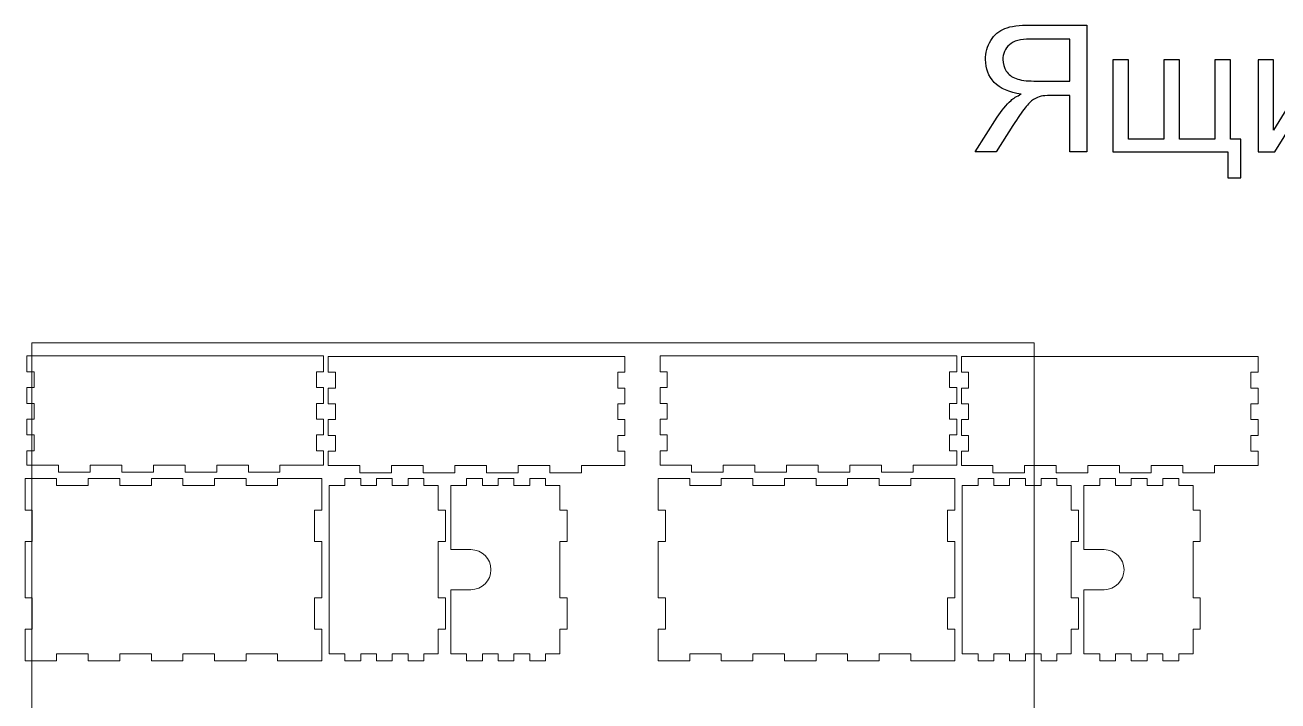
# Model space of a CAD drawing. Header units: centimetres. Extents: x -298 to 0, y -88 to 63.
# Drawn here: x -298 to -235.5, y -54.1 to -20.4 of the extents above; entities that cross this region are included whole.
import ezdxf

# ---------------------------------------------------------------- set-up
doc = ezdxf.new("R2010")
doc.units = ezdxf.units.CM
doc.header["$MEASUREMENT"] = 0
doc.layers.add('layer 1', color=7, linetype='Continuous')

msp = doc.modelspace()

# ---------------------------------------------------------------- linework, layer by layer
at = {"layer": 'layer 1', "color": 250, "lineweight": 20}
msp.add_lwpolyline([(-297.62715, -86.20912), (-247.62715, -86.20912), (-247.62715, -36.20912), (-297.62715, -36.20912), (-297.62715, -86.20912)], close=True, dxfattribs=at)
at = {"layer": 'layer 1', "color": 250}
for points, knots in [([(-245.00198, -26.68232), (-245.00198, -26.68232), (-245.00198, -20.36136), (-245.00198, -20.36136), (-245.00198, -20.36136), (-245.00198, -20.36136), (-247.80345, -20.36136), (-247.80345, -20.36136), (-247.80345, -20.36136), (-248.36698, -20.36136), (-248.79367, -20.41875), (-249.08647, -20.53204), (-249.08647, -20.53204), (-249.37927, -20.64534), (-249.61322, -20.84544), (-249.78831, -21.13236), (-249.78831, -21.13236), (-249.9634, -21.41927), (-250.05168, -21.73708), (-250.05168, -22.08433), (-250.05168, -22.08433), (-250.05168, -22.53309), (-249.90602, -22.91123), (-249.61616, -23.21874), (-249.61616, -23.21874), (-249.3263, -23.52626), (-248.87901, -23.72048), (-248.27281, -23.80434), (-248.27281, -23.80434), (-248.49498, -23.91028), (-248.66272, -24.01622), (-248.77749, -24.11921), (-248.77749, -24.11921), (-249.02173, -24.34286), (-249.25273, -24.62389), (-249.46902, -24.96083), (-249.46902, -24.96083), (-249.46902, -24.96083), (-250.56224, -26.68232), (-250.56224, -26.68232), (-250.56224, -26.68232), (-250.56224, -26.68232), (-249.51758, -26.68232), (-249.51758, -26.68232), (-249.51758, -26.68232), (-249.51758, -26.68232), (-248.68185, -25.36693), (-248.68185, -25.36693), (-248.68185, -25.36693), (-248.43907, -24.98584), (-248.2375, -24.69599), (-248.08006, -24.49441), (-248.08006, -24.49441), (-247.92115, -24.29283), (-247.7799, -24.15306), (-247.65484, -24.07213), (-247.65484, -24.07213), (-247.53124, -23.99268), (-247.40324, -23.93677), (-247.27376, -23.9044), (-247.27376, -23.9044), (-247.17959, -23.88527), (-247.0251, -23.87497), (-246.80881, -23.87497), (-246.80881, -23.87497), (-246.80881, -23.87497), (-245.84065, -23.87497), (-245.84065, -23.87497), (-245.84065, -23.87497), (-245.84065, -23.87497), (-245.84065, -26.68232), (-245.84065, -26.68232), (-245.84065, -26.68232), (-245.84065, -26.68232), (-245.00198, -26.68232), (-245.00198, -26.68232)], [0, 0, 0, 0, 0.05, 0.05, 0.05, 0.05, 0.1, 0.1, 0.1, 0.1, 0.15, 0.15, 0.15, 0.15, 0.2, 0.2, 0.2, 0.2, 0.25, 0.25, 0.25, 0.25, 0.3, 0.3, 0.3, 0.3, 0.35, 0.35, 0.35, 0.35, 0.4, 0.4, 0.4, 0.4, 0.45, 0.45, 0.45, 0.45, 0.5, 0.5, 0.5, 0.5, 0.55, 0.55, 0.55, 0.55, 0.6, 0.6, 0.6, 0.6, 0.65, 0.65, 0.65, 0.65, 0.7, 0.7, 0.7, 0.7, 0.75, 0.75, 0.75, 0.75, 0.8, 0.8, 0.8, 0.8, 0.85, 0.85, 0.85, 0.85, 0.9, 0.9, 0.9, 0.9, 1, 1, 1, 1]), ([(-245.84065, -23.15106), (-245.84065, -23.15106), (-247.63571, -23.15106), (-247.63571, -23.15106), (-247.63571, -23.15106), (-248.01826, -23.15106), (-248.31548, -23.11133), (-248.5303, -23.03188), (-248.5303, -23.03188), (-248.74512, -22.9539), (-248.90844, -22.82736), (-249.01879, -22.65227), (-249.01879, -22.65227), (-249.13061, -22.47865), (-249.18652, -22.29032), (-249.18652, -22.0858), (-249.18652, -22.0858), (-249.18652, -21.78711), (-249.07911, -21.53992), (-248.86282, -21.34717), (-248.86282, -21.34717), (-248.64653, -21.15443), (-248.30518, -21.05879), (-247.83876, -21.05879), (-247.83876, -21.05879), (-247.83876, -21.05879), (-245.84065, -21.05879), (-245.84065, -21.05879), (-245.84065, -21.05879), (-245.84065, -21.05879), (-245.84065, -23.15106), (-245.84065, -23.15106)], [0, 0, 0, 0, 0.11111111, 0.11111111, 0.11111111, 0.11111111, 0.22222222, 0.22222222, 0.22222222, 0.22222222, 0.33333333, 0.33333333, 0.33333333, 0.33333333, 0.44444444, 0.44444444, 0.44444444, 0.44444444, 0.55555556, 0.55555556, 0.55555556, 0.55555556, 0.66666667, 0.66666667, 0.66666667, 0.66666667, 0.77777778, 0.77777778, 0.77777778, 0.77777778, 1, 1, 1, 1]), ([(-243.69394, -22.10051), (-243.69394, -22.10051), (-242.91706, -22.10051), (-242.91706, -22.10051), (-242.91706, -22.10051), (-242.91706, -22.10051), (-242.91706, -26.04669), (-242.91706, -26.04669), (-242.91706, -26.04669), (-242.91706, -26.04669), (-241.15143, -26.04669), (-241.15143, -26.04669), (-241.15143, -26.04669), (-241.15143, -26.04669), (-241.15143, -22.10051), (-241.15143, -22.10051), (-241.15143, -22.10051), (-241.15143, -22.10051), (-240.37455, -22.10051), (-240.37455, -22.10051), (-240.37455, -22.10051), (-240.37455, -22.10051), (-240.37455, -26.04669), (-240.37455, -26.04669), (-240.37455, -26.04669), (-240.37455, -26.04669), (-238.60892, -26.04669), (-238.60892, -26.04669), (-238.60892, -26.04669), (-238.60892, -26.04669), (-238.60892, -22.10051), (-238.60892, -22.10051), (-238.60892, -22.10051), (-238.60892, -22.10051), (-237.83205, -22.10051), (-237.83205, -22.10051), (-237.83205, -22.10051), (-237.83205, -22.10051), (-237.83205, -26.04669), (-237.83205, -26.04669), (-237.83205, -26.04669), (-237.83205, -26.04669), (-237.32001, -26.04669), (-237.32001, -26.04669), (-237.32001, -26.04669), (-237.32001, -26.04669), (-237.32001, -27.98006), (-237.32001, -27.98006), (-237.32001, -27.98006), (-237.32001, -27.98006), (-237.96447, -27.98006), (-237.96447, -27.98006), (-237.96447, -27.98006), (-237.96447, -27.98006), (-237.96447, -26.68232), (-237.96447, -26.68232), (-237.96447, -26.68232), (-237.96447, -26.68232), (-243.69394, -26.68232), (-243.69394, -26.68232), (-243.69394, -26.68232), (-243.69394, -26.68232), (-243.69394, -22.10051), (-243.69394, -22.10051)], [0, 0, 0, 0, 0.05882353, 0.05882353, 0.05882353, 0.05882353, 0.11764706, 0.11764706, 0.11764706, 0.11764706, 0.17647059, 0.17647059, 0.17647059, 0.17647059, 0.23529412, 0.23529412, 0.23529412, 0.23529412, 0.29411765, 0.29411765, 0.29411765, 0.29411765, 0.35294118, 0.35294118, 0.35294118, 0.35294118, 0.41176471, 0.41176471, 0.41176471, 0.41176471, 0.47058824, 0.47058824, 0.47058824, 0.47058824, 0.52941176, 0.52941176, 0.52941176, 0.52941176, 0.58823529, 0.58823529, 0.58823529, 0.58823529, 0.64705882, 0.64705882, 0.64705882, 0.64705882, 0.70588235, 0.70588235, 0.70588235, 0.70588235, 0.76470588, 0.76470588, 0.76470588, 0.76470588, 0.82352941, 0.82352941, 0.82352941, 0.82352941, 0.88235294, 0.88235294, 0.88235294, 0.88235294, 1, 1, 1, 1]), ([(-236.45632, -22.10051), (-236.45632, -22.10051), (-235.67944, -22.10051), (-235.67944, -22.10051), (-235.67944, -22.10051), (-235.67944, -22.10051), (-235.67944, -25.59499), (-235.67944, -25.59499), (-235.67944, -25.59499), (-235.67944, -25.59499), (-233.52096, -22.10051), (-233.52096, -22.10051), (-233.52096, -22.10051), (-233.52096, -22.10051), (-232.6867, -22.10051), (-232.6867, -22.10051), (-232.6867, -22.10051), (-232.6867, -22.10051), (-232.6867, -26.68232), (-232.6867, -26.68232), (-232.6867, -26.68232), (-232.6867, -26.68232), (-233.46358, -26.68232), (-233.46358, -26.68232), (-233.46358, -26.68232), (-233.46358, -26.68232), (-233.46358, -23.20991), (-233.46358, -23.20991), (-233.46358, -23.20991), (-233.46358, -23.20991), (-235.61912, -26.68232), (-235.61912, -26.68232), (-235.61912, -26.68232), (-235.61912, -26.68232), (-236.45632, -26.68232), (-236.45632, -26.68232), (-236.45632, -26.68232), (-236.45632, -26.68232), (-236.45632, -22.10051), (-236.45632, -22.10051)], [0, 0, 0, 0, 0.09090909, 0.09090909, 0.09090909, 0.09090909, 0.18181818, 0.18181818, 0.18181818, 0.18181818, 0.27272727, 0.27272727, 0.27272727, 0.27272727, 0.36363636, 0.36363636, 0.36363636, 0.36363636, 0.45454545, 0.45454545, 0.45454545, 0.45454545, 0.54545455, 0.54545455, 0.54545455, 0.54545455, 0.63636364, 0.63636364, 0.63636364, 0.63636364, 0.72727273, 0.72727273, 0.72727273, 0.72727273, 0.81818182, 0.81818182, 0.81818182, 0.81818182, 1, 1, 1, 1])]:
    msp.add_open_spline(points, degree=3, knots=knots, dxfattribs=at)
at = {"layer": 'layer 1', "lineweight": 15}
for points in [[(-283.07265, -36.86525), (-283.07265, -36.86525), (-297.87265, -36.86525), (-297.87265, -36.86525)], [(-297.87265, -36.86525), (-297.87265, -36.86525), (-297.87265, -37.65275), (-297.87265, -37.65275)], [(-283.07265, -37.65275), (-283.07265, -37.65275), (-283.07265, -36.86525), (-283.07265, -36.86525)], [(-251.48803, -36.86525), (-251.48803, -36.86525), (-266.28803, -36.86525), (-266.28803, -36.86525)], [(-266.28803, -36.86525), (-266.28803, -36.86525), (-266.28803, -37.65275), (-266.28803, -37.65275)], [(-251.48803, -37.65275), (-251.48803, -37.65275), (-251.48803, -36.86525), (-251.48803, -36.86525)], [(-268.03914, -36.88862), (-268.03914, -36.88862), (-282.83914, -36.88862), (-282.83914, -36.88862)], [(-282.83914, -36.88862), (-282.83914, -36.88862), (-282.83914, -37.67612), (-282.83914, -37.67612)], [(-268.03914, -37.67612), (-268.03914, -37.67612), (-268.03914, -36.88862), (-268.03914, -36.88862)], [(-236.45452, -36.88862), (-236.45452, -36.88862), (-251.25452, -36.88862), (-251.25452, -36.88862)], [(-251.25452, -36.88862), (-251.25452, -36.88862), (-251.25452, -37.67612), (-251.25452, -37.67612)], [(-236.45452, -37.67612), (-236.45452, -37.67612), (-236.45452, -36.88862), (-236.45452, -36.88862)], [(-297.87265, -37.65275), (-297.87265, -37.65275), (-297.51265, -37.65275), (-297.51265, -37.65275)], [(-297.51265, -37.65275), (-297.51265, -37.65275), (-297.51265, -38.44025), (-297.51265, -38.44025)], [(-283.43265, -38.44025), (-283.43265, -38.44025), (-283.43265, -37.65275), (-283.43265, -37.65275)], [(-283.43265, -37.65275), (-283.43265, -37.65275), (-283.07265, -37.65275), (-283.07265, -37.65275)], [(-282.83914, -37.67612), (-282.83914, -37.67612), (-282.47914, -37.67612), (-282.47914, -37.67612)], [(-282.47914, -37.67612), (-282.47914, -37.67612), (-282.47914, -38.46362), (-282.47914, -38.46362)], [(-268.39914, -38.46362), (-268.39914, -38.46362), (-268.39914, -37.67612), (-268.39914, -37.67612)], [(-268.39914, -37.67612), (-268.39914, -37.67612), (-268.03914, -37.67612), (-268.03914, -37.67612)], [(-266.28803, -37.65275), (-266.28803, -37.65275), (-265.92803, -37.65275), (-265.92803, -37.65275)], [(-265.92803, -37.65275), (-265.92803, -37.65275), (-265.92803, -38.44025), (-265.92803, -38.44025)], [(-251.84803, -38.44025), (-251.84803, -38.44025), (-251.84803, -37.65275), (-251.84803, -37.65275)], [(-251.84803, -37.65275), (-251.84803, -37.65275), (-251.48803, -37.65275), (-251.48803, -37.65275)], [(-251.25452, -37.67612), (-251.25452, -37.67612), (-250.89452, -37.67612), (-250.89452, -37.67612)], [(-250.89452, -37.67612), (-250.89452, -37.67612), (-250.89452, -38.46362), (-250.89452, -38.46362)], [(-236.81452, -38.46362), (-236.81452, -38.46362), (-236.81452, -37.67612), (-236.81452, -37.67612)], [(-236.81452, -37.67612), (-236.81452, -37.67612), (-236.45452, -37.67612), (-236.45452, -37.67612)], [(-297.51265, -38.44025), (-297.51265, -38.44025), (-297.87265, -38.44025), (-297.87265, -38.44025)], [(-297.87265, -38.44025), (-297.87265, -38.44025), (-297.87265, -39.22775), (-297.87265, -39.22775)], [(-283.07265, -38.44025), (-283.07265, -38.44025), (-283.43265, -38.44025), (-283.43265, -38.44025)], [(-283.07265, -39.22775), (-283.07265, -39.22775), (-283.07265, -38.44025), (-283.07265, -38.44025)], [(-282.47914, -38.46362), (-282.47914, -38.46362), (-282.83914, -38.46362), (-282.83914, -38.46362)], [(-282.83914, -38.46362), (-282.83914, -38.46362), (-282.83914, -39.25112), (-282.83914, -39.25112)], [(-268.03914, -38.46362), (-268.03914, -38.46362), (-268.39914, -38.46362), (-268.39914, -38.46362)], [(-268.03914, -39.25112), (-268.03914, -39.25112), (-268.03914, -38.46362), (-268.03914, -38.46362)], [(-265.92803, -38.44025), (-265.92803, -38.44025), (-266.28803, -38.44025), (-266.28803, -38.44025)], [(-266.28803, -38.44025), (-266.28803, -38.44025), (-266.28803, -39.22775), (-266.28803, -39.22775)], [(-251.48803, -38.44025), (-251.48803, -38.44025), (-251.84803, -38.44025), (-251.84803, -38.44025)], [(-251.48803, -39.22775), (-251.48803, -39.22775), (-251.48803, -38.44025), (-251.48803, -38.44025)], [(-250.89452, -38.46362), (-250.89452, -38.46362), (-251.25452, -38.46362), (-251.25452, -38.46362)], [(-251.25452, -38.46362), (-251.25452, -38.46362), (-251.25452, -39.25112), (-251.25452, -39.25112)], [(-236.45452, -38.46362), (-236.45452, -38.46362), (-236.81452, -38.46362), (-236.81452, -38.46362)], [(-236.45452, -39.25112), (-236.45452, -39.25112), (-236.45452, -38.46362), (-236.45452, -38.46362)], [(-297.87265, -39.22775), (-297.87265, -39.22775), (-297.51265, -39.22775), (-297.51265, -39.22775)], [(-297.51265, -39.22775), (-297.51265, -39.22775), (-297.51265, -40.01525), (-297.51265, -40.01525)], [(-283.43265, -40.01525), (-283.43265, -40.01525), (-283.43265, -39.22775), (-283.43265, -39.22775)], [(-283.43265, -39.22775), (-283.43265, -39.22775), (-283.07265, -39.22775), (-283.07265, -39.22775)], [(-282.83914, -39.25112), (-282.83914, -39.25112), (-282.47914, -39.25112), (-282.47914, -39.25112)], [(-282.47914, -39.25112), (-282.47914, -39.25112), (-282.47914, -40.03862), (-282.47914, -40.03862)], [(-268.39914, -40.03862), (-268.39914, -40.03862), (-268.39914, -39.25112), (-268.39914, -39.25112)], [(-268.39914, -39.25112), (-268.39914, -39.25112), (-268.03914, -39.25112), (-268.03914, -39.25112)], [(-266.28803, -39.22775), (-266.28803, -39.22775), (-265.92803, -39.22775), (-265.92803, -39.22775)], [(-265.92803, -39.22775), (-265.92803, -39.22775), (-265.92803, -40.01525), (-265.92803, -40.01525)], [(-251.84803, -40.01525), (-251.84803, -40.01525), (-251.84803, -39.22775), (-251.84803, -39.22775)], [(-251.84803, -39.22775), (-251.84803, -39.22775), (-251.48803, -39.22775), (-251.48803, -39.22775)], [(-251.25452, -39.25112), (-251.25452, -39.25112), (-250.89452, -39.25112), (-250.89452, -39.25112)], [(-250.89452, -39.25112), (-250.89452, -39.25112), (-250.89452, -40.03862), (-250.89452, -40.03862)], [(-236.81452, -40.03862), (-236.81452, -40.03862), (-236.81452, -39.25112), (-236.81452, -39.25112)], [(-236.81452, -39.25112), (-236.81452, -39.25112), (-236.45452, -39.25112), (-236.45452, -39.25112)], [(-297.51265, -40.01525), (-297.51265, -40.01525), (-297.87265, -40.01525), (-297.87265, -40.01525)], [(-297.87265, -40.01525), (-297.87265, -40.01525), (-297.87265, -40.80275), (-297.87265, -40.80275)], [(-283.07265, -40.01525), (-283.07265, -40.01525), (-283.43265, -40.01525), (-283.43265, -40.01525)], [(-283.07265, -40.80275), (-283.07265, -40.80275), (-283.07265, -40.01525), (-283.07265, -40.01525)], [(-282.47914, -40.03862), (-282.47914, -40.03862), (-282.83914, -40.03862), (-282.83914, -40.03862)], [(-282.83914, -40.03862), (-282.83914, -40.03862), (-282.83914, -40.82612), (-282.83914, -40.82612)], [(-268.03914, -40.03862), (-268.03914, -40.03862), (-268.39914, -40.03862), (-268.39914, -40.03862)], [(-268.03914, -40.82612), (-268.03914, -40.82612), (-268.03914, -40.03862), (-268.03914, -40.03862)], [(-265.92803, -40.01525), (-265.92803, -40.01525), (-266.28803, -40.01525), (-266.28803, -40.01525)], [(-266.28803, -40.01525), (-266.28803, -40.01525), (-266.28803, -40.80275), (-266.28803, -40.80275)], [(-251.48803, -40.01525), (-251.48803, -40.01525), (-251.84803, -40.01525), (-251.84803, -40.01525)], [(-251.48803, -40.80275), (-251.48803, -40.80275), (-251.48803, -40.01525), (-251.48803, -40.01525)], [(-250.89452, -40.03862), (-250.89452, -40.03862), (-251.25452, -40.03862), (-251.25452, -40.03862)], [(-251.25452, -40.03862), (-251.25452, -40.03862), (-251.25452, -40.82612), (-251.25452, -40.82612)], [(-236.45452, -40.03862), (-236.45452, -40.03862), (-236.81452, -40.03862), (-236.81452, -40.03862)], [(-236.45452, -40.82612), (-236.45452, -40.82612), (-236.45452, -40.03862), (-236.45452, -40.03862)], [(-297.87265, -40.80275), (-297.87265, -40.80275), (-297.51265, -40.80275), (-297.51265, -40.80275)], [(-297.51265, -40.80275), (-297.51265, -40.80275), (-297.51265, -41.59025), (-297.51265, -41.59025)], [(-283.43265, -41.59025), (-283.43265, -41.59025), (-283.43265, -40.80275), (-283.43265, -40.80275)], [(-283.43265, -40.80275), (-283.43265, -40.80275), (-283.07265, -40.80275), (-283.07265, -40.80275)], [(-282.83914, -40.82612), (-282.83914, -40.82612), (-282.47914, -40.82612), (-282.47914, -40.82612)], [(-282.47914, -40.82612), (-282.47914, -40.82612), (-282.47914, -41.61362), (-282.47914, -41.61362)], [(-268.39914, -41.61362), (-268.39914, -41.61362), (-268.39914, -40.82612), (-268.39914, -40.82612)], [(-268.39914, -40.82612), (-268.39914, -40.82612), (-268.03914, -40.82612), (-268.03914, -40.82612)], [(-266.28803, -40.80275), (-266.28803, -40.80275), (-265.92803, -40.80275), (-265.92803, -40.80275)], [(-265.92803, -40.80275), (-265.92803, -40.80275), (-265.92803, -41.59025), (-265.92803, -41.59025)], [(-251.84803, -41.59025), (-251.84803, -41.59025), (-251.84803, -40.80275), (-251.84803, -40.80275)], [(-251.84803, -40.80275), (-251.84803, -40.80275), (-251.48803, -40.80275), (-251.48803, -40.80275)], [(-251.25452, -40.82612), (-251.25452, -40.82612), (-250.89452, -40.82612), (-250.89452, -40.82612)], [(-250.89452, -40.82612), (-250.89452, -40.82612), (-250.89452, -41.61362), (-250.89452, -41.61362)], [(-236.81452, -41.61362), (-236.81452, -41.61362), (-236.81452, -40.82612), (-236.81452, -40.82612)], [(-236.81452, -40.82612), (-236.81452, -40.82612), (-236.45452, -40.82612), (-236.45452, -40.82612)], [(-297.51265, -41.59025), (-297.51265, -41.59025), (-297.87265, -41.59025), (-297.87265, -41.59025)], [(-297.87265, -41.59025), (-297.87265, -41.59025), (-297.87265, -42.30525), (-297.87265, -42.30525)], [(-283.07265, -41.59025), (-283.07265, -41.59025), (-283.43265, -41.59025), (-283.43265, -41.59025)], [(-283.07265, -42.30525), (-283.07265, -42.30525), (-283.07265, -41.59025), (-283.07265, -41.59025)], [(-282.47914, -41.61362), (-282.47914, -41.61362), (-282.83914, -41.61362), (-282.83914, -41.61362)], [(-282.83914, -41.61362), (-282.83914, -41.61362), (-282.83914, -42.32862), (-282.83914, -42.32862)], [(-268.03914, -41.61362), (-268.03914, -41.61362), (-268.39914, -41.61362), (-268.39914, -41.61362)], [(-268.03914, -42.32862), (-268.03914, -42.32862), (-268.03914, -41.61362), (-268.03914, -41.61362)], [(-265.92803, -41.59025), (-265.92803, -41.59025), (-266.28803, -41.59025), (-266.28803, -41.59025)], [(-266.28803, -41.59025), (-266.28803, -41.59025), (-266.28803, -42.30525), (-266.28803, -42.30525)], [(-251.48803, -41.59025), (-251.48803, -41.59025), (-251.84803, -41.59025), (-251.84803, -41.59025)], [(-251.48803, -42.30525), (-251.48803, -42.30525), (-251.48803, -41.59025), (-251.48803, -41.59025)], [(-250.89452, -41.61362), (-250.89452, -41.61362), (-251.25452, -41.61362), (-251.25452, -41.61362)], [(-251.25452, -41.61362), (-251.25452, -41.61362), (-251.25452, -42.32862), (-251.25452, -42.32862)], [(-236.45452, -41.61362), (-236.45452, -41.61362), (-236.81452, -41.61362), (-236.81452, -41.61362)], [(-236.45452, -42.32862), (-236.45452, -42.32862), (-236.45452, -41.61362), (-236.45452, -41.61362)], [(-297.87265, -42.30525), (-297.87265, -42.30525), (-296.29765, -42.30525), (-296.29765, -42.30525)], [(-296.29765, -42.30525), (-296.29765, -42.30525), (-296.29765, -42.66525), (-296.29765, -42.66525)], [(-294.72265, -42.66525), (-294.72265, -42.66525), (-294.72265, -42.30525), (-294.72265, -42.30525)], [(-294.72265, -42.30525), (-294.72265, -42.30525), (-293.13965, -42.30525), (-293.13965, -42.30525)], [(-293.13965, -42.30525), (-293.13965, -42.30525), (-293.13965, -42.66525), (-293.13965, -42.66525)], [(-291.56465, -42.66525), (-291.56465, -42.66525), (-291.56465, -42.30525), (-291.56465, -42.30525)], [(-291.56465, -42.30525), (-291.56465, -42.30525), (-289.98165, -42.30525), (-289.98165, -42.30525)], [(-289.98165, -42.30525), (-289.98165, -42.30525), (-289.98165, -42.66525), (-289.98165, -42.66525)], [(-288.40665, -42.66525), (-288.40665, -42.66525), (-288.40665, -42.30525), (-288.40665, -42.30525)], [(-288.40665, -42.30525), (-288.40665, -42.30525), (-286.82365, -42.30525), (-286.82365, -42.30525)], [(-286.82365, -42.30525), (-286.82365, -42.30525), (-286.82365, -42.66525), (-286.82365, -42.66525)], [(-285.24865, -42.66525), (-285.24865, -42.66525), (-285.24865, -42.30525), (-285.24865, -42.30525)], [(-285.24865, -42.30525), (-285.24865, -42.30525), (-283.07265, -42.30525), (-283.07265, -42.30525)], [(-282.83914, -42.32862), (-282.83914, -42.32862), (-281.26414, -42.32862), (-281.26414, -42.32862)], [(-281.26414, -42.32862), (-281.26414, -42.32862), (-281.26414, -42.68862), (-281.26414, -42.68862)], [(-279.68914, -42.68862), (-279.68914, -42.68862), (-279.68914, -42.32862), (-279.68914, -42.32862)], [(-279.68914, -42.32862), (-279.68914, -42.32862), (-278.10614, -42.32862), (-278.10614, -42.32862)], [(-278.10614, -42.32862), (-278.10614, -42.32862), (-278.10614, -42.68862), (-278.10614, -42.68862)], [(-276.53114, -42.68862), (-276.53114, -42.68862), (-276.53114, -42.32862), (-276.53114, -42.32862)], [(-276.53114, -42.32862), (-276.53114, -42.32862), (-274.94814, -42.32862), (-274.94814, -42.32862)], [(-274.94814, -42.32862), (-274.94814, -42.32862), (-274.94814, -42.68862), (-274.94814, -42.68862)], [(-273.37314, -42.68862), (-273.37314, -42.68862), (-273.37314, -42.32862), (-273.37314, -42.32862)], [(-273.37314, -42.32862), (-273.37314, -42.32862), (-271.79014, -42.32862), (-271.79014, -42.32862)], [(-271.79014, -42.32862), (-271.79014, -42.32862), (-271.79014, -42.68862), (-271.79014, -42.68862)], [(-270.21514, -42.68862), (-270.21514, -42.68862), (-270.21514, -42.32862), (-270.21514, -42.32862)], [(-270.21514, -42.32862), (-270.21514, -42.32862), (-268.03914, -42.32862), (-268.03914, -42.32862)], [(-266.28803, -42.30525), (-266.28803, -42.30525), (-264.71303, -42.30525), (-264.71303, -42.30525)], [(-264.71303, -42.30525), (-264.71303, -42.30525), (-264.71303, -42.66525), (-264.71303, -42.66525)], [(-263.13803, -42.66525), (-263.13803, -42.66525), (-263.13803, -42.30525), (-263.13803, -42.30525)], [(-263.13803, -42.30525), (-263.13803, -42.30525), (-261.55503, -42.30525), (-261.55503, -42.30525)], [(-261.55503, -42.30525), (-261.55503, -42.30525), (-261.55503, -42.66525), (-261.55503, -42.66525)], [(-259.98003, -42.66525), (-259.98003, -42.66525), (-259.98003, -42.30525), (-259.98003, -42.30525)], [(-259.98003, -42.30525), (-259.98003, -42.30525), (-258.39703, -42.30525), (-258.39703, -42.30525)], [(-258.39703, -42.30525), (-258.39703, -42.30525), (-258.39703, -42.66525), (-258.39703, -42.66525)], [(-256.82203, -42.66525), (-256.82203, -42.66525), (-256.82203, -42.30525), (-256.82203, -42.30525)], [(-256.82203, -42.30525), (-256.82203, -42.30525), (-255.23903, -42.30525), (-255.23903, -42.30525)], [(-255.23903, -42.30525), (-255.23903, -42.30525), (-255.23903, -42.66525), (-255.23903, -42.66525)], [(-253.66403, -42.66525), (-253.66403, -42.66525), (-253.66403, -42.30525), (-253.66403, -42.30525)], [(-253.66403, -42.30525), (-253.66403, -42.30525), (-251.48803, -42.30525), (-251.48803, -42.30525)], [(-251.25452, -42.32862), (-251.25452, -42.32862), (-249.67952, -42.32862), (-249.67952, -42.32862)], [(-249.67952, -42.32862), (-249.67952, -42.32862), (-249.67952, -42.68862), (-249.67952, -42.68862)], [(-248.10452, -42.68862), (-248.10452, -42.68862), (-248.10452, -42.32862), (-248.10452, -42.32862)], [(-248.10452, -42.32862), (-248.10452, -42.32862), (-246.52152, -42.32862), (-246.52152, -42.32862)], [(-246.52152, -42.32862), (-246.52152, -42.32862), (-246.52152, -42.68862), (-246.52152, -42.68862)], [(-244.94652, -42.68862), (-244.94652, -42.68862), (-244.94652, -42.32862), (-244.94652, -42.32862)], [(-244.94652, -42.32862), (-244.94652, -42.32862), (-243.36352, -42.32862), (-243.36352, -42.32862)], [(-243.36352, -42.32862), (-243.36352, -42.32862), (-243.36352, -42.68862), (-243.36352, -42.68862)], [(-241.78852, -42.68862), (-241.78852, -42.68862), (-241.78852, -42.32862), (-241.78852, -42.32862)], [(-241.78852, -42.32862), (-241.78852, -42.32862), (-240.20552, -42.32862), (-240.20552, -42.32862)], [(-240.20552, -42.32862), (-240.20552, -42.32862), (-240.20552, -42.68862), (-240.20552, -42.68862)], [(-238.63052, -42.68862), (-238.63052, -42.68862), (-238.63052, -42.32862), (-238.63052, -42.32862)], [(-238.63052, -42.32862), (-238.63052, -42.32862), (-236.45452, -42.32862), (-236.45452, -42.32862)], [(-296.39127, -42.97169), (-296.39127, -42.97169), (-297.96627, -42.97169), (-297.96627, -42.97169)], [(-297.96627, -42.97169), (-297.96627, -42.97169), (-297.96627, -44.54669), (-297.96627, -44.54669)], [(-296.39127, -43.33169), (-296.39127, -43.33169), (-296.39127, -42.97169), (-296.39127, -42.97169)], [(-296.29765, -42.66525), (-296.29765, -42.66525), (-294.72265, -42.66525), (-294.72265, -42.66525)], [(-293.24127, -42.97169), (-293.24127, -42.97169), (-294.81627, -42.97169), (-294.81627, -42.97169)], [(-294.81627, -42.97169), (-294.81627, -42.97169), (-294.81627, -43.33169), (-294.81627, -43.33169)], [(-293.24127, -43.33169), (-293.24127, -43.33169), (-293.24127, -42.97169), (-293.24127, -42.97169)], [(-293.13965, -42.66525), (-293.13965, -42.66525), (-291.56465, -42.66525), (-291.56465, -42.66525)], [(-290.09127, -42.97169), (-290.09127, -42.97169), (-291.66627, -42.97169), (-291.66627, -42.97169)], [(-291.66627, -42.97169), (-291.66627, -42.97169), (-291.66627, -43.33169), (-291.66627, -43.33169)], [(-290.09127, -43.33169), (-290.09127, -43.33169), (-290.09127, -42.97169), (-290.09127, -42.97169)], [(-289.98165, -42.66525), (-289.98165, -42.66525), (-288.40665, -42.66525), (-288.40665, -42.66525)], [(-286.94127, -42.97169), (-286.94127, -42.97169), (-288.51627, -42.97169), (-288.51627, -42.97169)], [(-288.51627, -42.97169), (-288.51627, -42.97169), (-288.51627, -43.33169), (-288.51627, -43.33169)], [(-286.94127, -43.33169), (-286.94127, -43.33169), (-286.94127, -42.97169), (-286.94127, -42.97169)], [(-286.82365, -42.66525), (-286.82365, -42.66525), (-285.24865, -42.66525), (-285.24865, -42.66525)], [(-283.16627, -42.97169), (-283.16627, -42.97169), (-285.36627, -42.97169), (-285.36627, -42.97169)], [(-285.36627, -42.97169), (-285.36627, -42.97169), (-285.36627, -43.33169), (-285.36627, -43.33169)], [(-283.16627, -44.54669), (-283.16627, -44.54669), (-283.16627, -42.97169), (-283.16627, -42.97169)], [(-281.22156, -42.97169), (-281.22156, -42.97169), (-282.00906, -42.97169), (-282.00906, -42.97169)], [(-282.00906, -42.97169), (-282.00906, -42.97169), (-282.00906, -43.33169), (-282.00906, -43.33169)], [(-281.26414, -42.68862), (-281.26414, -42.68862), (-279.68914, -42.68862), (-279.68914, -42.68862)], [(-281.22156, -43.33169), (-281.22156, -43.33169), (-281.22156, -42.97169), (-281.22156, -42.97169)], [(-279.64656, -42.97169), (-279.64656, -42.97169), (-280.43406, -42.97169), (-280.43406, -42.97169)], [(-280.43406, -42.97169), (-280.43406, -42.97169), (-280.43406, -43.33169), (-280.43406, -43.33169)], [(-279.64656, -43.33169), (-279.64656, -43.33169), (-279.64656, -42.97169), (-279.64656, -42.97169)], [(-278.07156, -42.97169), (-278.07156, -42.97169), (-278.85906, -42.97169), (-278.85906, -42.97169)], [(-278.85906, -42.97169), (-278.85906, -42.97169), (-278.85906, -43.33169), (-278.85906, -43.33169)], [(-278.10614, -42.68862), (-278.10614, -42.68862), (-276.53114, -42.68862), (-276.53114, -42.68862)], [(-278.07156, -43.33169), (-278.07156, -43.33169), (-278.07156, -42.97169), (-278.07156, -42.97169)], [(-275.15108, -42.97169), (-275.15108, -42.97169), (-275.93858, -42.97169), (-275.93858, -42.97169)], [(-275.93858, -42.97169), (-275.93858, -42.97169), (-275.93858, -43.33169), (-275.93858, -43.33169)], [(-275.15108, -43.33169), (-275.15108, -43.33169), (-275.15108, -42.97169), (-275.15108, -42.97169)], [(-274.94814, -42.68862), (-274.94814, -42.68862), (-273.37314, -42.68862), (-273.37314, -42.68862)], [(-273.57608, -42.97169), (-273.57608, -42.97169), (-274.36358, -42.97169), (-274.36358, -42.97169)], [(-274.36358, -42.97169), (-274.36358, -42.97169), (-274.36358, -43.33169), (-274.36358, -43.33169)], [(-273.57608, -43.33169), (-273.57608, -43.33169), (-273.57608, -42.97169), (-273.57608, -42.97169)], [(-272.00108, -42.97169), (-272.00108, -42.97169), (-272.78858, -42.97169), (-272.78858, -42.97169)], [(-272.78858, -42.97169), (-272.78858, -42.97169), (-272.78858, -43.33169), (-272.78858, -43.33169)], [(-272.00108, -43.33169), (-272.00108, -43.33169), (-272.00108, -42.97169), (-272.00108, -42.97169)], [(-271.79014, -42.68862), (-271.79014, -42.68862), (-270.21514, -42.68862), (-270.21514, -42.68862)], [(-264.80665, -42.97169), (-264.80665, -42.97169), (-266.38165, -42.97169), (-266.38165, -42.97169)], [(-266.38165, -42.97169), (-266.38165, -42.97169), (-266.38165, -44.54669), (-266.38165, -44.54669)], [(-264.80665, -43.33169), (-264.80665, -43.33169), (-264.80665, -42.97169), (-264.80665, -42.97169)], [(-264.71303, -42.66525), (-264.71303, -42.66525), (-263.13803, -42.66525), (-263.13803, -42.66525)], [(-261.65665, -42.97169), (-261.65665, -42.97169), (-263.23165, -42.97169), (-263.23165, -42.97169)], [(-263.23165, -42.97169), (-263.23165, -42.97169), (-263.23165, -43.33169), (-263.23165, -43.33169)], [(-261.65665, -43.33169), (-261.65665, -43.33169), (-261.65665, -42.97169), (-261.65665, -42.97169)], [(-261.55503, -42.66525), (-261.55503, -42.66525), (-259.98003, -42.66525), (-259.98003, -42.66525)], [(-258.50665, -42.97169), (-258.50665, -42.97169), (-260.08165, -42.97169), (-260.08165, -42.97169)], [(-260.08165, -42.97169), (-260.08165, -42.97169), (-260.08165, -43.33169), (-260.08165, -43.33169)], [(-258.50665, -43.33169), (-258.50665, -43.33169), (-258.50665, -42.97169), (-258.50665, -42.97169)], [(-258.39703, -42.66525), (-258.39703, -42.66525), (-256.82203, -42.66525), (-256.82203, -42.66525)], [(-255.35665, -42.97169), (-255.35665, -42.97169), (-256.93165, -42.97169), (-256.93165, -42.97169)], [(-256.93165, -42.97169), (-256.93165, -42.97169), (-256.93165, -43.33169), (-256.93165, -43.33169)], [(-255.35665, -43.33169), (-255.35665, -43.33169), (-255.35665, -42.97169), (-255.35665, -42.97169)], [(-255.23903, -42.66525), (-255.23903, -42.66525), (-253.66403, -42.66525), (-253.66403, -42.66525)], [(-251.58165, -42.97169), (-251.58165, -42.97169), (-253.78165, -42.97169), (-253.78165, -42.97169)], [(-253.78165, -42.97169), (-253.78165, -42.97169), (-253.78165, -43.33169), (-253.78165, -43.33169)], [(-251.58165, -44.54669), (-251.58165, -44.54669), (-251.58165, -42.97169), (-251.58165, -42.97169)], [(-249.63694, -42.97169), (-249.63694, -42.97169), (-250.42444, -42.97169), (-250.42444, -42.97169)], [(-250.42444, -42.97169), (-250.42444, -42.97169), (-250.42444, -43.33169), (-250.42444, -43.33169)], [(-249.67952, -42.68862), (-249.67952, -42.68862), (-248.10452, -42.68862), (-248.10452, -42.68862)], [(-249.63694, -43.33169), (-249.63694, -43.33169), (-249.63694, -42.97169), (-249.63694, -42.97169)], [(-248.06194, -42.97169), (-248.06194, -42.97169), (-248.84944, -42.97169), (-248.84944, -42.97169)], [(-248.84944, -42.97169), (-248.84944, -42.97169), (-248.84944, -43.33169), (-248.84944, -43.33169)], [(-248.06194, -43.33169), (-248.06194, -43.33169), (-248.06194, -42.97169), (-248.06194, -42.97169)], [(-246.48694, -42.97169), (-246.48694, -42.97169), (-247.27444, -42.97169), (-247.27444, -42.97169)], [(-247.27444, -42.97169), (-247.27444, -42.97169), (-247.27444, -43.33169), (-247.27444, -43.33169)], [(-246.52152, -42.68862), (-246.52152, -42.68862), (-244.94652, -42.68862), (-244.94652, -42.68862)], [(-246.48694, -43.33169), (-246.48694, -43.33169), (-246.48694, -42.97169), (-246.48694, -42.97169)], [(-243.56646, -42.97169), (-243.56646, -42.97169), (-244.35396, -42.97169), (-244.35396, -42.97169)], [(-244.35396, -42.97169), (-244.35396, -42.97169), (-244.35396, -43.33169), (-244.35396, -43.33169)], [(-243.56646, -43.33169), (-243.56646, -43.33169), (-243.56646, -42.97169), (-243.56646, -42.97169)], [(-243.36352, -42.68862), (-243.36352, -42.68862), (-241.78852, -42.68862), (-241.78852, -42.68862)], [(-241.99146, -42.97169), (-241.99146, -42.97169), (-242.77896, -42.97169), (-242.77896, -42.97169)], [(-242.77896, -42.97169), (-242.77896, -42.97169), (-242.77896, -43.33169), (-242.77896, -43.33169)], [(-241.99146, -43.33169), (-241.99146, -43.33169), (-241.99146, -42.97169), (-241.99146, -42.97169)], [(-240.41646, -42.97169), (-240.41646, -42.97169), (-241.20396, -42.97169), (-241.20396, -42.97169)], [(-241.20396, -42.97169), (-241.20396, -42.97169), (-241.20396, -43.33169), (-241.20396, -43.33169)], [(-240.41646, -43.33169), (-240.41646, -43.33169), (-240.41646, -42.97169), (-240.41646, -42.97169)], [(-240.20552, -42.68862), (-240.20552, -42.68862), (-238.63052, -42.68862), (-238.63052, -42.68862)], [(-294.81627, -43.33169), (-294.81627, -43.33169), (-296.39127, -43.33169), (-296.39127, -43.33169)], [(-291.66627, -43.33169), (-291.66627, -43.33169), (-293.24127, -43.33169), (-293.24127, -43.33169)], [(-288.51627, -43.33169), (-288.51627, -43.33169), (-290.09127, -43.33169), (-290.09127, -43.33169)], [(-285.36627, -43.33169), (-285.36627, -43.33169), (-286.94127, -43.33169), (-286.94127, -43.33169)], [(-282.00906, -43.33169), (-282.00906, -43.33169), (-282.79656, -43.33169), (-282.79656, -43.33169)], [(-282.79656, -43.33169), (-282.79656, -43.33169), (-282.79656, -51.71169), (-282.79656, -51.71169)], [(-280.43406, -43.33169), (-280.43406, -43.33169), (-281.22156, -43.33169), (-281.22156, -43.33169)], [(-278.85906, -43.33169), (-278.85906, -43.33169), (-279.64656, -43.33169), (-279.64656, -43.33169)], [(-277.35656, -43.33169), (-277.35656, -43.33169), (-278.07156, -43.33169), (-278.07156, -43.33169)], [(-277.35656, -44.54669), (-277.35656, -44.54669), (-277.35656, -43.33169), (-277.35656, -43.33169)], [(-275.93858, -43.33169), (-275.93858, -43.33169), (-276.72608, -43.33169), (-276.72608, -43.33169)], [(-276.72608, -43.33169), (-276.72608, -43.33169), (-276.72608, -46.52169), (-276.72608, -46.52169)], [(-274.36358, -43.33169), (-274.36358, -43.33169), (-275.15108, -43.33169), (-275.15108, -43.33169)], [(-272.78858, -43.33169), (-272.78858, -43.33169), (-273.57608, -43.33169), (-273.57608, -43.33169)], [(-271.28608, -43.33169), (-271.28608, -43.33169), (-272.00108, -43.33169), (-272.00108, -43.33169)], [(-271.28608, -44.54669), (-271.28608, -44.54669), (-271.28608, -43.33169), (-271.28608, -43.33169)], [(-263.23165, -43.33169), (-263.23165, -43.33169), (-264.80665, -43.33169), (-264.80665, -43.33169)], [(-260.08165, -43.33169), (-260.08165, -43.33169), (-261.65665, -43.33169), (-261.65665, -43.33169)], [(-256.93165, -43.33169), (-256.93165, -43.33169), (-258.50665, -43.33169), (-258.50665, -43.33169)], [(-253.78165, -43.33169), (-253.78165, -43.33169), (-255.35665, -43.33169), (-255.35665, -43.33169)], [(-250.42444, -43.33169), (-250.42444, -43.33169), (-251.21194, -43.33169), (-251.21194, -43.33169)], [(-251.21194, -43.33169), (-251.21194, -43.33169), (-251.21194, -51.71169), (-251.21194, -51.71169)], [(-248.84944, -43.33169), (-248.84944, -43.33169), (-249.63694, -43.33169), (-249.63694, -43.33169)], [(-247.27444, -43.33169), (-247.27444, -43.33169), (-248.06194, -43.33169), (-248.06194, -43.33169)], [(-245.77194, -43.33169), (-245.77194, -43.33169), (-246.48694, -43.33169), (-246.48694, -43.33169)], [(-245.77194, -44.54669), (-245.77194, -44.54669), (-245.77194, -43.33169), (-245.77194, -43.33169)], [(-244.35396, -43.33169), (-244.35396, -43.33169), (-245.14146, -43.33169), (-245.14146, -43.33169)], [(-245.14146, -43.33169), (-245.14146, -43.33169), (-245.14146, -46.52169), (-245.14146, -46.52169)], [(-242.77896, -43.33169), (-242.77896, -43.33169), (-243.56646, -43.33169), (-243.56646, -43.33169)], [(-241.20396, -43.33169), (-241.20396, -43.33169), (-241.99146, -43.33169), (-241.99146, -43.33169)], [(-239.70146, -43.33169), (-239.70146, -43.33169), (-240.41646, -43.33169), (-240.41646, -43.33169)], [(-239.70146, -44.54669), (-239.70146, -44.54669), (-239.70146, -43.33169), (-239.70146, -43.33169)], [(-297.96627, -44.54669), (-297.96627, -44.54669), (-297.60627, -44.54669), (-297.60627, -44.54669)], [(-297.60627, -44.54669), (-297.60627, -44.54669), (-297.60627, -46.12169), (-297.60627, -46.12169)], [(-283.52627, -46.12169), (-283.52627, -46.12169), (-283.52627, -44.54669), (-283.52627, -44.54669)], [(-283.52627, -44.54669), (-283.52627, -44.54669), (-283.16627, -44.54669), (-283.16627, -44.54669)], [(-276.99656, -44.54669), (-276.99656, -44.54669), (-277.35656, -44.54669), (-277.35656, -44.54669)], [(-276.99656, -46.12169), (-276.99656, -46.12169), (-276.99656, -44.54669), (-276.99656, -44.54669)], [(-270.92608, -44.54669), (-270.92608, -44.54669), (-271.28608, -44.54669), (-271.28608, -44.54669)], [(-270.92608, -46.12169), (-270.92608, -46.12169), (-270.92608, -44.54669), (-270.92608, -44.54669)], [(-266.38165, -44.54669), (-266.38165, -44.54669), (-266.02165, -44.54669), (-266.02165, -44.54669)], [(-266.02165, -44.54669), (-266.02165, -44.54669), (-266.02165, -46.12169), (-266.02165, -46.12169)], [(-251.94165, -46.12169), (-251.94165, -46.12169), (-251.94165, -44.54669), (-251.94165, -44.54669)], [(-251.94165, -44.54669), (-251.94165, -44.54669), (-251.58165, -44.54669), (-251.58165, -44.54669)], [(-245.41194, -44.54669), (-245.41194, -44.54669), (-245.77194, -44.54669), (-245.77194, -44.54669)], [(-245.41194, -46.12169), (-245.41194, -46.12169), (-245.41194, -44.54669), (-245.41194, -44.54669)], [(-239.34146, -44.54669), (-239.34146, -44.54669), (-239.70146, -44.54669), (-239.70146, -44.54669)], [(-239.34146, -46.12169), (-239.34146, -46.12169), (-239.34146, -44.54669), (-239.34146, -44.54669)], [(-297.60627, -46.12169), (-297.60627, -46.12169), (-297.96627, -46.12169), (-297.96627, -46.12169)], [(-297.96627, -46.12169), (-297.96627, -46.12169), (-297.96627, -48.92169), (-297.96627, -48.92169)], [(-283.16627, -46.12169), (-283.16627, -46.12169), (-283.52627, -46.12169), (-283.52627, -46.12169)], [(-283.16627, -48.92169), (-283.16627, -48.92169), (-283.16627, -46.12169), (-283.16627, -46.12169)], [(-277.35656, -48.92169), (-277.35656, -48.92169), (-277.35656, -46.12169), (-277.35656, -46.12169)], [(-277.35656, -46.12169), (-277.35656, -46.12169), (-276.99656, -46.12169), (-276.99656, -46.12169)], [(-271.28608, -48.92169), (-271.28608, -48.92169), (-271.28608, -46.12169), (-271.28608, -46.12169)], [(-271.28608, -46.12169), (-271.28608, -46.12169), (-270.92608, -46.12169), (-270.92608, -46.12169)], [(-266.02165, -46.12169), (-266.02165, -46.12169), (-266.38165, -46.12169), (-266.38165, -46.12169)], [(-266.38165, -46.12169), (-266.38165, -46.12169), (-266.38165, -48.92169), (-266.38165, -48.92169)], [(-251.58165, -46.12169), (-251.58165, -46.12169), (-251.94165, -46.12169), (-251.94165, -46.12169)], [(-251.58165, -48.92169), (-251.58165, -48.92169), (-251.58165, -46.12169), (-251.58165, -46.12169)], [(-245.77194, -48.92169), (-245.77194, -48.92169), (-245.77194, -46.12169), (-245.77194, -46.12169)], [(-245.77194, -46.12169), (-245.77194, -46.12169), (-245.41194, -46.12169), (-245.41194, -46.12169)], [(-239.70146, -48.92169), (-239.70146, -48.92169), (-239.70146, -46.12169), (-239.70146, -46.12169)], [(-239.70146, -46.12169), (-239.70146, -46.12169), (-239.34146, -46.12169), (-239.34146, -46.12169)], [(-276.72608, -46.52169), (-276.72608, -46.52169), (-275.72608, -46.52169), (-275.72608, -46.52169)], [(-245.14146, -46.52169), (-245.14146, -46.52169), (-244.14146, -46.52169), (-244.14146, -46.52169)], [(-275.72608, -48.52169), (-275.72608, -48.52169), (-276.72608, -48.52169), (-276.72608, -48.52169)], [(-276.72608, -48.52169), (-276.72608, -48.52169), (-276.72608, -51.71169), (-276.72608, -51.71169)], [(-244.14146, -48.52169), (-244.14146, -48.52169), (-245.14146, -48.52169), (-245.14146, -48.52169)], [(-245.14146, -48.52169), (-245.14146, -48.52169), (-245.14146, -51.71169), (-245.14146, -51.71169)], [(-297.96627, -48.92169), (-297.96627, -48.92169), (-297.60627, -48.92169), (-297.60627, -48.92169)], [(-297.60627, -48.92169), (-297.60627, -48.92169), (-297.60627, -50.49669), (-297.60627, -50.49669)], [(-283.52627, -50.49669), (-283.52627, -50.49669), (-283.52627, -48.92169), (-283.52627, -48.92169)], [(-283.52627, -48.92169), (-283.52627, -48.92169), (-283.16627, -48.92169), (-283.16627, -48.92169)], [(-276.99656, -48.92169), (-276.99656, -48.92169), (-277.35656, -48.92169), (-277.35656, -48.92169)], [(-276.99656, -50.49669), (-276.99656, -50.49669), (-276.99656, -48.92169), (-276.99656, -48.92169)], [(-270.92608, -48.92169), (-270.92608, -48.92169), (-271.28608, -48.92169), (-271.28608, -48.92169)], [(-270.92608, -50.49669), (-270.92608, -50.49669), (-270.92608, -48.92169), (-270.92608, -48.92169)], [(-266.38165, -48.92169), (-266.38165, -48.92169), (-266.02165, -48.92169), (-266.02165, -48.92169)], [(-266.02165, -48.92169), (-266.02165, -48.92169), (-266.02165, -50.49669), (-266.02165, -50.49669)], [(-251.94165, -50.49669), (-251.94165, -50.49669), (-251.94165, -48.92169), (-251.94165, -48.92169)], [(-251.94165, -48.92169), (-251.94165, -48.92169), (-251.58165, -48.92169), (-251.58165, -48.92169)], [(-245.41194, -48.92169), (-245.41194, -48.92169), (-245.77194, -48.92169), (-245.77194, -48.92169)], [(-245.41194, -50.49669), (-245.41194, -50.49669), (-245.41194, -48.92169), (-245.41194, -48.92169)], [(-239.34146, -48.92169), (-239.34146, -48.92169), (-239.70146, -48.92169), (-239.70146, -48.92169)], [(-239.34146, -50.49669), (-239.34146, -50.49669), (-239.34146, -48.92169), (-239.34146, -48.92169)], [(-297.60627, -50.49669), (-297.60627, -50.49669), (-297.96627, -50.49669), (-297.96627, -50.49669)], [(-297.96627, -50.49669), (-297.96627, -50.49669), (-297.96627, -52.07169), (-297.96627, -52.07169)], [(-283.16627, -50.49669), (-283.16627, -50.49669), (-283.52627, -50.49669), (-283.52627, -50.49669)], [(-283.16627, -52.07169), (-283.16627, -52.07169), (-283.16627, -50.49669), (-283.16627, -50.49669)], [(-277.35656, -51.71169), (-277.35656, -51.71169), (-277.35656, -50.49669), (-277.35656, -50.49669)], [(-277.35656, -50.49669), (-277.35656, -50.49669), (-276.99656, -50.49669), (-276.99656, -50.49669)], [(-271.28608, -51.71169), (-271.28608, -51.71169), (-271.28608, -50.49669), (-271.28608, -50.49669)], [(-271.28608, -50.49669), (-271.28608, -50.49669), (-270.92608, -50.49669), (-270.92608, -50.49669)], [(-266.02165, -50.49669), (-266.02165, -50.49669), (-266.38165, -50.49669), (-266.38165, -50.49669)], [(-266.38165, -50.49669), (-266.38165, -50.49669), (-266.38165, -52.07169), (-266.38165, -52.07169)], [(-251.58165, -50.49669), (-251.58165, -50.49669), (-251.94165, -50.49669), (-251.94165, -50.49669)], [(-251.58165, -52.07169), (-251.58165, -52.07169), (-251.58165, -50.49669), (-251.58165, -50.49669)], [(-245.77194, -51.71169), (-245.77194, -51.71169), (-245.77194, -50.49669), (-245.77194, -50.49669)], [(-245.77194, -50.49669), (-245.77194, -50.49669), (-245.41194, -50.49669), (-245.41194, -50.49669)], [(-239.70146, -51.71169), (-239.70146, -51.71169), (-239.70146, -50.49669), (-239.70146, -50.49669)], [(-239.70146, -50.49669), (-239.70146, -50.49669), (-239.34146, -50.49669), (-239.34146, -50.49669)], [(-296.39127, -52.07169), (-296.39127, -52.07169), (-296.39127, -51.71169), (-296.39127, -51.71169)], [(-296.39127, -51.71169), (-296.39127, -51.71169), (-294.81627, -51.71169), (-294.81627, -51.71169)], [(-294.81627, -51.71169), (-294.81627, -51.71169), (-294.81627, -52.07169), (-294.81627, -52.07169)], [(-293.24127, -52.07169), (-293.24127, -52.07169), (-293.24127, -51.71169), (-293.24127, -51.71169)], [(-293.24127, -51.71169), (-293.24127, -51.71169), (-291.66627, -51.71169), (-291.66627, -51.71169)], [(-291.66627, -51.71169), (-291.66627, -51.71169), (-291.66627, -52.07169), (-291.66627, -52.07169)], [(-290.09127, -52.07169), (-290.09127, -52.07169), (-290.09127, -51.71169), (-290.09127, -51.71169)], [(-290.09127, -51.71169), (-290.09127, -51.71169), (-288.51627, -51.71169), (-288.51627, -51.71169)], [(-288.51627, -51.71169), (-288.51627, -51.71169), (-288.51627, -52.07169), (-288.51627, -52.07169)], [(-286.94127, -52.07169), (-286.94127, -52.07169), (-286.94127, -51.71169), (-286.94127, -51.71169)], [(-286.94127, -51.71169), (-286.94127, -51.71169), (-285.36627, -51.71169), (-285.36627, -51.71169)], [(-285.36627, -51.71169), (-285.36627, -51.71169), (-285.36627, -52.07169), (-285.36627, -52.07169)], [(-282.79656, -51.71169), (-282.79656, -51.71169), (-282.00906, -51.71169), (-282.00906, -51.71169)], [(-282.00906, -51.71169), (-282.00906, -51.71169), (-282.00906, -52.07169), (-282.00906, -52.07169)], [(-281.22156, -52.07169), (-281.22156, -52.07169), (-281.22156, -51.71169), (-281.22156, -51.71169)], [(-281.22156, -51.71169), (-281.22156, -51.71169), (-280.43406, -51.71169), (-280.43406, -51.71169)], [(-280.43406, -51.71169), (-280.43406, -51.71169), (-280.43406, -52.07169), (-280.43406, -52.07169)], [(-279.64656, -52.07169), (-279.64656, -52.07169), (-279.64656, -51.71169), (-279.64656, -51.71169)], [(-279.64656, -51.71169), (-279.64656, -51.71169), (-278.85906, -51.71169), (-278.85906, -51.71169)], [(-278.85906, -51.71169), (-278.85906, -51.71169), (-278.85906, -52.07169), (-278.85906, -52.07169)], [(-278.07156, -52.07169), (-278.07156, -52.07169), (-278.07156, -51.71169), (-278.07156, -51.71169)], [(-278.07156, -51.71169), (-278.07156, -51.71169), (-277.35656, -51.71169), (-277.35656, -51.71169)], [(-276.72608, -51.71169), (-276.72608, -51.71169), (-275.93858, -51.71169), (-275.93858, -51.71169)], [(-275.93858, -51.71169), (-275.93858, -51.71169), (-275.93858, -52.07169), (-275.93858, -52.07169)], [(-275.15108, -52.07169), (-275.15108, -52.07169), (-275.15108, -51.71169), (-275.15108, -51.71169)], [(-275.15108, -51.71169), (-275.15108, -51.71169), (-274.36358, -51.71169), (-274.36358, -51.71169)], [(-274.36358, -51.71169), (-274.36358, -51.71169), (-274.36358, -52.07169), (-274.36358, -52.07169)], [(-273.57608, -52.07169), (-273.57608, -52.07169), (-273.57608, -51.71169), (-273.57608, -51.71169)], [(-273.57608, -51.71169), (-273.57608, -51.71169), (-272.78858, -51.71169), (-272.78858, -51.71169)], [(-272.78858, -51.71169), (-272.78858, -51.71169), (-272.78858, -52.07169), (-272.78858, -52.07169)], [(-272.00108, -52.07169), (-272.00108, -52.07169), (-272.00108, -51.71169), (-272.00108, -51.71169)], [(-272.00108, -51.71169), (-272.00108, -51.71169), (-271.28608, -51.71169), (-271.28608, -51.71169)], [(-264.80665, -52.07169), (-264.80665, -52.07169), (-264.80665, -51.71169), (-264.80665, -51.71169)], [(-264.80665, -51.71169), (-264.80665, -51.71169), (-263.23165, -51.71169), (-263.23165, -51.71169)], [(-263.23165, -51.71169), (-263.23165, -51.71169), (-263.23165, -52.07169), (-263.23165, -52.07169)], [(-261.65665, -52.07169), (-261.65665, -52.07169), (-261.65665, -51.71169), (-261.65665, -51.71169)], [(-261.65665, -51.71169), (-261.65665, -51.71169), (-260.08165, -51.71169), (-260.08165, -51.71169)], [(-260.08165, -51.71169), (-260.08165, -51.71169), (-260.08165, -52.07169), (-260.08165, -52.07169)], [(-258.50665, -52.07169), (-258.50665, -52.07169), (-258.50665, -51.71169), (-258.50665, -51.71169)], [(-258.50665, -51.71169), (-258.50665, -51.71169), (-256.93165, -51.71169), (-256.93165, -51.71169)], [(-256.93165, -51.71169), (-256.93165, -51.71169), (-256.93165, -52.07169), (-256.93165, -52.07169)], [(-255.35665, -52.07169), (-255.35665, -52.07169), (-255.35665, -51.71169), (-255.35665, -51.71169)], [(-255.35665, -51.71169), (-255.35665, -51.71169), (-253.78165, -51.71169), (-253.78165, -51.71169)], [(-253.78165, -51.71169), (-253.78165, -51.71169), (-253.78165, -52.07169), (-253.78165, -52.07169)], [(-251.21194, -51.71169), (-251.21194, -51.71169), (-250.42444, -51.71169), (-250.42444, -51.71169)], [(-250.42444, -51.71169), (-250.42444, -51.71169), (-250.42444, -52.07169), (-250.42444, -52.07169)], [(-249.63694, -52.07169), (-249.63694, -52.07169), (-249.63694, -51.71169), (-249.63694, -51.71169)], [(-249.63694, -51.71169), (-249.63694, -51.71169), (-248.84944, -51.71169), (-248.84944, -51.71169)], [(-248.84944, -51.71169), (-248.84944, -51.71169), (-248.84944, -52.07169), (-248.84944, -52.07169)], [(-248.06194, -52.07169), (-248.06194, -52.07169), (-248.06194, -51.71169), (-248.06194, -51.71169)], [(-248.06194, -51.71169), (-248.06194, -51.71169), (-247.27444, -51.71169), (-247.27444, -51.71169)], [(-247.27444, -51.71169), (-247.27444, -51.71169), (-247.27444, -52.07169), (-247.27444, -52.07169)], [(-246.48694, -52.07169), (-246.48694, -52.07169), (-246.48694, -51.71169), (-246.48694, -51.71169)], [(-246.48694, -51.71169), (-246.48694, -51.71169), (-245.77194, -51.71169), (-245.77194, -51.71169)], [(-245.14146, -51.71169), (-245.14146, -51.71169), (-244.35396, -51.71169), (-244.35396, -51.71169)], [(-244.35396, -51.71169), (-244.35396, -51.71169), (-244.35396, -52.07169), (-244.35396, -52.07169)], [(-243.56646, -52.07169), (-243.56646, -52.07169), (-243.56646, -51.71169), (-243.56646, -51.71169)], [(-243.56646, -51.71169), (-243.56646, -51.71169), (-242.77896, -51.71169), (-242.77896, -51.71169)], [(-242.77896, -51.71169), (-242.77896, -51.71169), (-242.77896, -52.07169), (-242.77896, -52.07169)], [(-241.99146, -52.07169), (-241.99146, -52.07169), (-241.99146, -51.71169), (-241.99146, -51.71169)], [(-241.99146, -51.71169), (-241.99146, -51.71169), (-241.20396, -51.71169), (-241.20396, -51.71169)], [(-241.20396, -51.71169), (-241.20396, -51.71169), (-241.20396, -52.07169), (-241.20396, -52.07169)], [(-240.41646, -52.07169), (-240.41646, -52.07169), (-240.41646, -51.71169), (-240.41646, -51.71169)], [(-240.41646, -51.71169), (-240.41646, -51.71169), (-239.70146, -51.71169), (-239.70146, -51.71169)], [(-297.96627, -52.07169), (-297.96627, -52.07169), (-296.39127, -52.07169), (-296.39127, -52.07169)], [(-294.81627, -52.07169), (-294.81627, -52.07169), (-293.24127, -52.07169), (-293.24127, -52.07169)], [(-291.66627, -52.07169), (-291.66627, -52.07169), (-290.09127, -52.07169), (-290.09127, -52.07169)], [(-288.51627, -52.07169), (-288.51627, -52.07169), (-286.94127, -52.07169), (-286.94127, -52.07169)], [(-285.36627, -52.07169), (-285.36627, -52.07169), (-283.16627, -52.07169), (-283.16627, -52.07169)], [(-282.00906, -52.07169), (-282.00906, -52.07169), (-281.22156, -52.07169), (-281.22156, -52.07169)], [(-280.43406, -52.07169), (-280.43406, -52.07169), (-279.64656, -52.07169), (-279.64656, -52.07169)], [(-278.85906, -52.07169), (-278.85906, -52.07169), (-278.07156, -52.07169), (-278.07156, -52.07169)], [(-275.93858, -52.07169), (-275.93858, -52.07169), (-275.15108, -52.07169), (-275.15108, -52.07169)], [(-274.36358, -52.07169), (-274.36358, -52.07169), (-273.57608, -52.07169), (-273.57608, -52.07169)], [(-272.78858, -52.07169), (-272.78858, -52.07169), (-272.00108, -52.07169), (-272.00108, -52.07169)], [(-266.38165, -52.07169), (-266.38165, -52.07169), (-264.80665, -52.07169), (-264.80665, -52.07169)], [(-263.23165, -52.07169), (-263.23165, -52.07169), (-261.65665, -52.07169), (-261.65665, -52.07169)], [(-260.08165, -52.07169), (-260.08165, -52.07169), (-258.50665, -52.07169), (-258.50665, -52.07169)], [(-256.93165, -52.07169), (-256.93165, -52.07169), (-255.35665, -52.07169), (-255.35665, -52.07169)], [(-253.78165, -52.07169), (-253.78165, -52.07169), (-251.58165, -52.07169), (-251.58165, -52.07169)], [(-250.42444, -52.07169), (-250.42444, -52.07169), (-249.63694, -52.07169), (-249.63694, -52.07169)], [(-248.84944, -52.07169), (-248.84944, -52.07169), (-248.06194, -52.07169), (-248.06194, -52.07169)], [(-247.27444, -52.07169), (-247.27444, -52.07169), (-246.48694, -52.07169), (-246.48694, -52.07169)], [(-244.35396, -52.07169), (-244.35396, -52.07169), (-243.56646, -52.07169), (-243.56646, -52.07169)], [(-242.77896, -52.07169), (-242.77896, -52.07169), (-241.99146, -52.07169), (-241.99146, -52.07169)], [(-241.20396, -52.07169), (-241.20396, -52.07169), (-240.41646, -52.07169), (-240.41646, -52.07169)]]:
    msp.add_open_spline(points, degree=3, dxfattribs=at)
for points in [[(-275.72608, -48.52169), (-275.1738, -48.52169), (-274.72608, -48.07398), (-274.72608, -47.52169), (-274.72608, -47.52169), (-274.72608, -46.96941), (-275.17379, -46.52169), (-275.72607, -46.52169)], [(-244.14146, -48.52169), (-243.58918, -48.52169), (-243.14146, -48.07398), (-243.14146, -47.52169), (-243.14146, -47.52169), (-243.14146, -46.96941), (-243.58917, -46.52169), (-244.14145, -46.52169)]]:
    msp.add_open_spline(points, degree=3, knots=[0, 0, 0, 0, 0.33333333, 0.33333333, 0.33333333, 0.33333333, 1, 1, 1, 1], dxfattribs=at)

doc.saveas('drawing.dxf')
